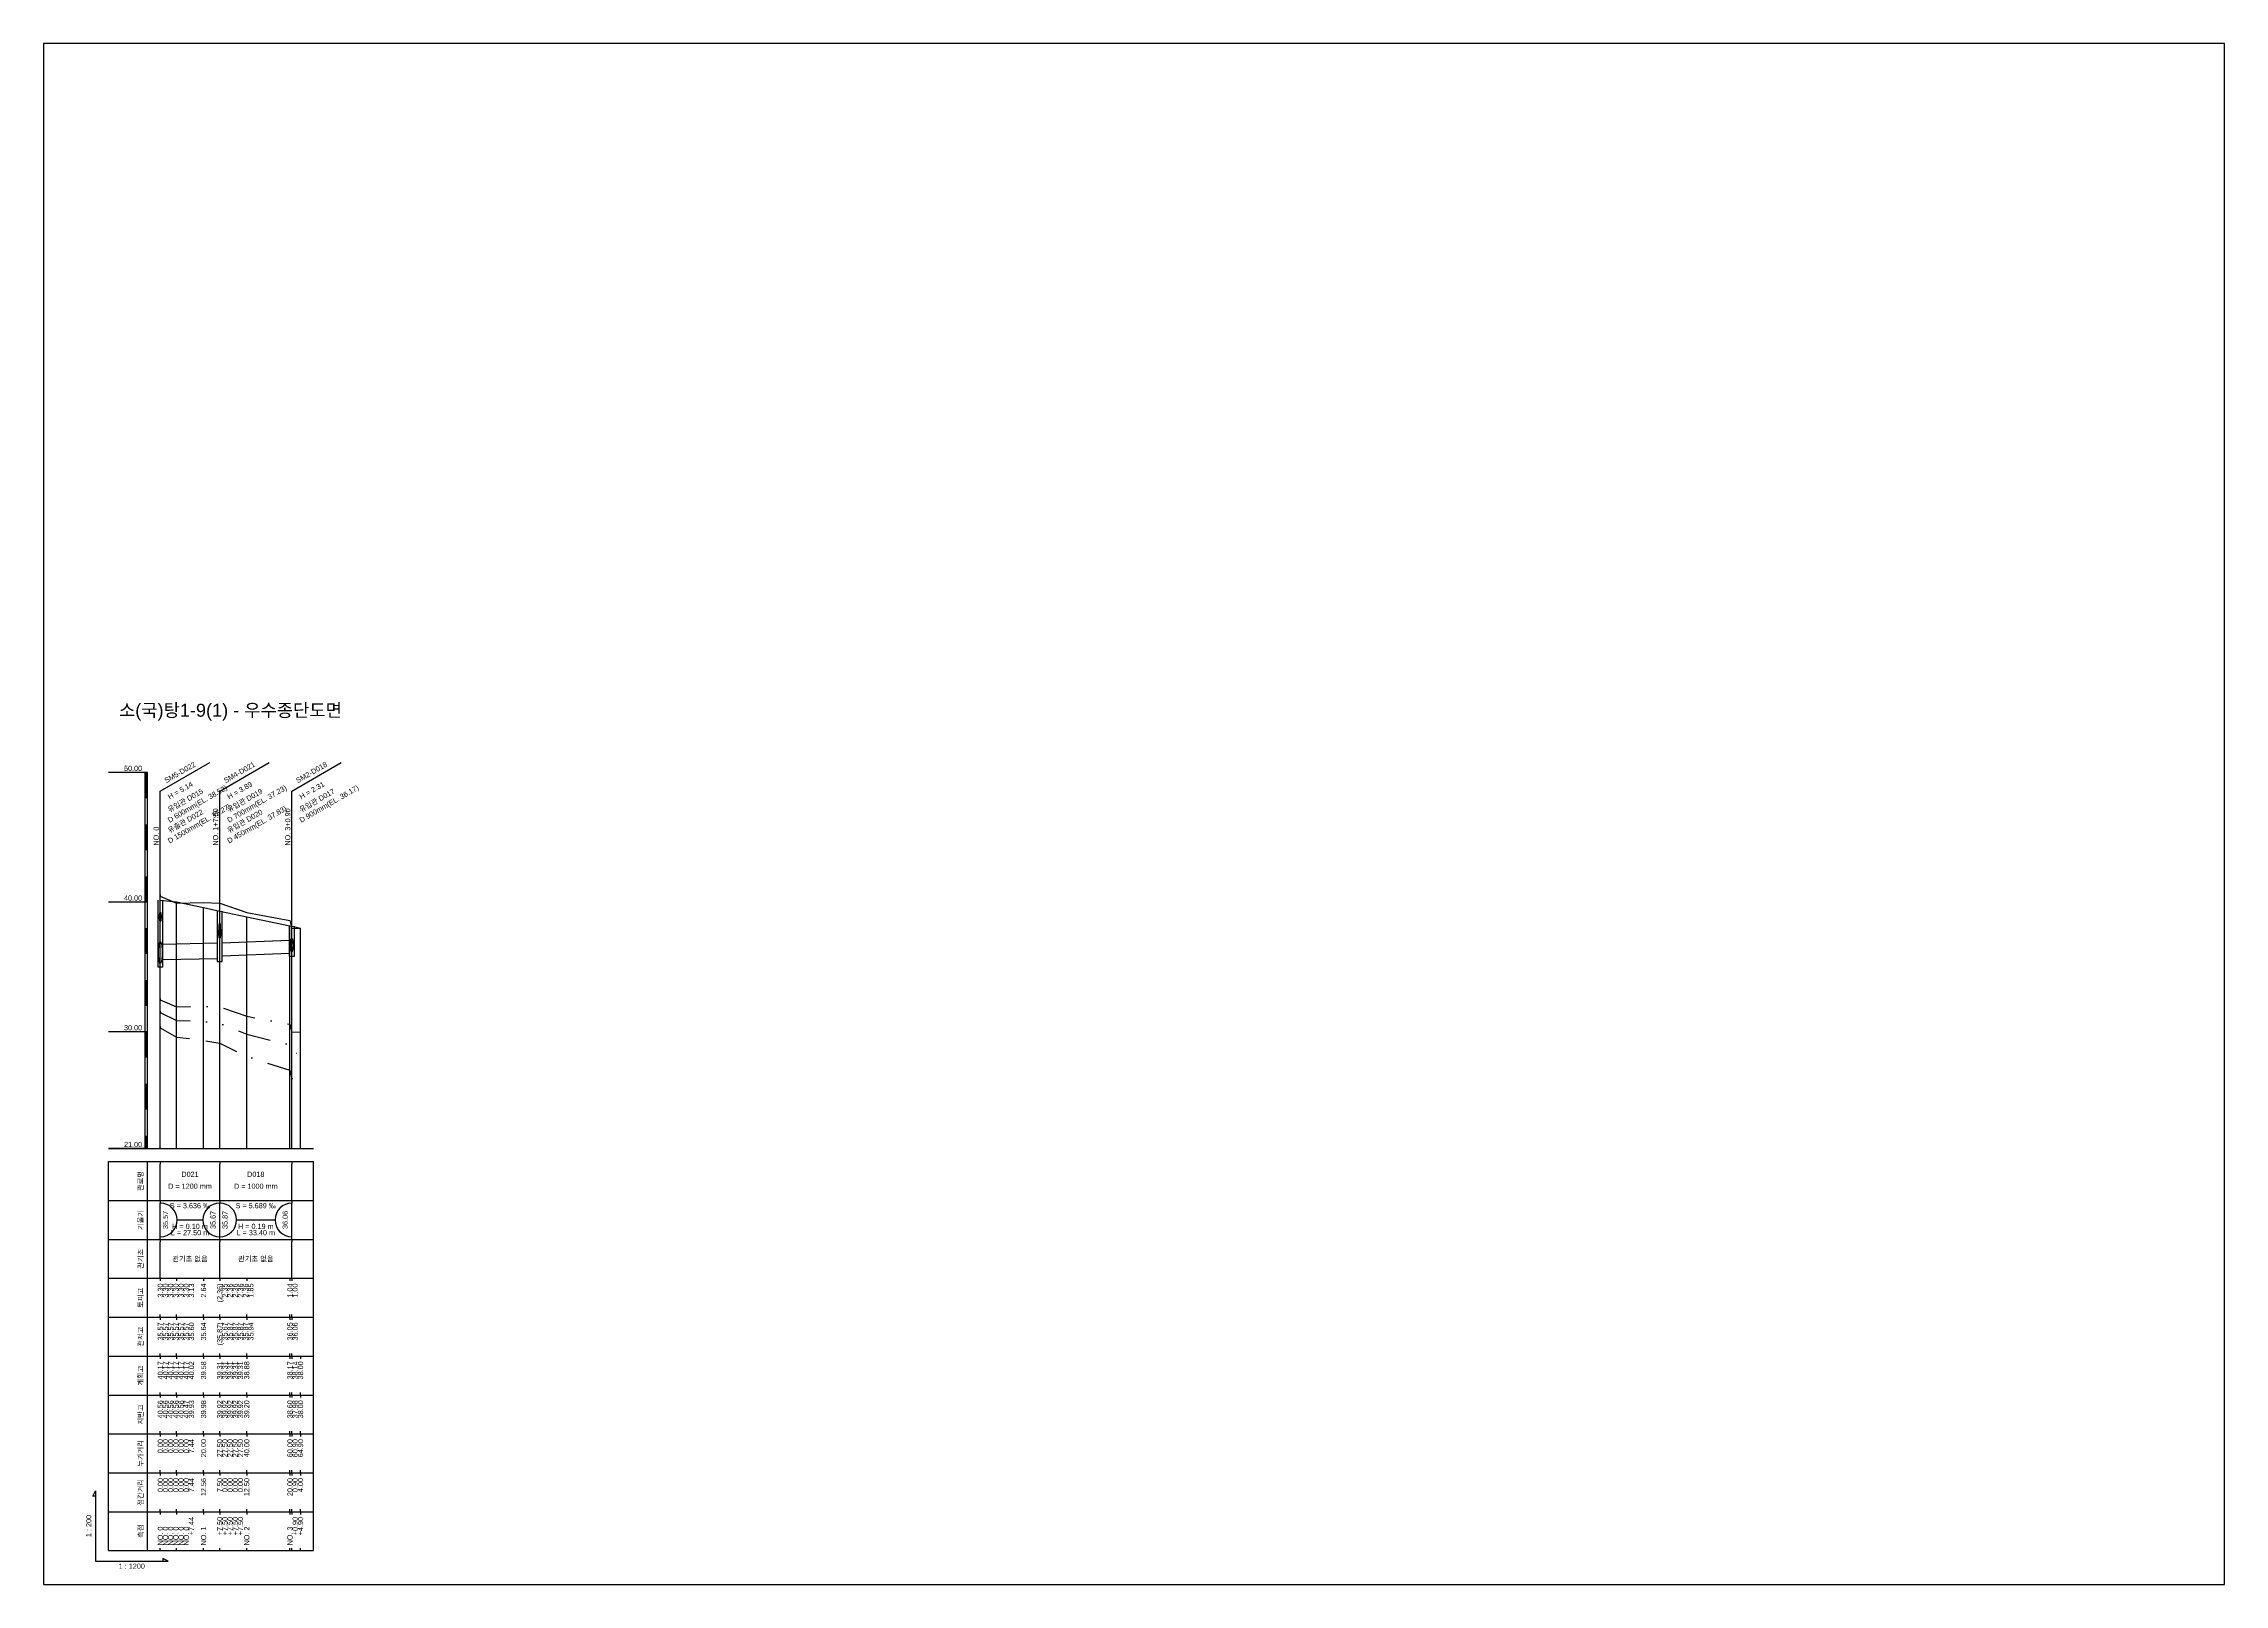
# Model space of a CAD drawing. Header units: millimetres. Extents: x -7351 to 135086, y 1419 to 5643.
# Drawn here: x 50624 to 51465, y 1419 to 2013 of the extents above; entities that cross this region are included whole.
import ezdxf
from ezdxf.enums import TextEntityAlignment as Align

# ---------------------------------------------------------------- set-up
doc = ezdxf.new("R2010")
doc.units = ezdxf.units.MM
for name, pattern in [('BORDER', [44.45, 12.7, -6.35, 12.7, -6.35, 0, -6.35]), ('DASHDOT', [25.4, 12.7, -6.35, 0, -6.35]), ('DIVIDE', [31.75, 12.7, -6.35, 0, -6.35, 0, -6.35])]:
    doc.linetypes.add(name, pattern=pattern)
for name, color, linetype in [('KZ_종단_계획선', 1, 'Continuous'), ('KZ_종단_관로', 4, 'Continuous'), ('KZ_종단_깃발', 7, 'Continuous'), ('KZ_종단_노선명', 7, 'Continuous'), ('KZ_종단_도각', 7, 'Continuous'), ('KZ_종단_맨홀', 4, 'Continuous'), ('KZ_종단_수직선', 7, 'Continuous'), ('KZ_종단_암선1', 56, 'DASHDOT'), ('KZ_종단_암선2', 4, 'DIVIDE'), ('KZ_종단_암선3', 6, 'BORDER'), ('KZ_종단_원형관', 4, 'Continuous'), ('KZ_종단_지반선', 3, 'Continuous'), ('KZ_종단_테이블문자', 7, 'Continuous'), ('KZ_종단_테이블선', 7, 'Continuous'), ('KZ_종단_폴대', 7, 'Continuous')]:
    doc.layers.add(name, color=color, linetype=linetype)
doc.styles.get("Standard").update_dxf_attribs({"font": 'arial.ttf'})

msp = doc.modelspace()

# ---------------------------------------------------------------- linework, layer by layer
at = {"layer": 'KZ_종단_계획선'}
msp.add_lwpolyline([(50669.36, 1682.87), (50669.36, 1682.87), (50669.36, 1682.87), (50669.36, 1682.87), (50669.36, 1682.87), (50669.36, 1682.87), (50675.56, 1682.14), (50686.03, 1679.93), (50692.28, 1678.61), (50692.28, 1678.61), (50692.28, 1678.61), (50692.28, 1678.61), (50692.28, 1678.61), (50702.69, 1676.42), (50719.36, 1672.9), (50720.11, 1672.74), (50723.44, 1672.04)], dxfattribs=at)
at = {"layer": 'KZ_종단_관로'}
for p, q in [((50670.36, 1665.89), (50691.28, 1666.39)), ((50693.28, 1666.39), (50719.11, 1667.34)), ((50670.36, 1659.89), (50691.28, 1660.39)), ((50693.28, 1661.39), (50719.11, 1662.34))]:
    msp.add_line(p, q, dxfattribs=at)
at = {"layer": 'KZ_종단_깃발'}
for p, q in [((50669.36, 1724.85), (50688.41, 1735.85)), ((50692.28, 1724.85), (50711.33, 1735.85)), ((50720.11, 1724.85), (50739.16, 1735.85)), ((50669.36, 1587.04), (50669.36, 1724.85)), ((50692.28, 1587.04), (50692.28, 1724.85)), ((50720.11, 1587.04), (50720.11, 1724.85))]:
    msp.add_line(p, q, dxfattribs=at)
at = {"layer": 'KZ_종단_도각'}
msp.add_lwpolyline([(50624.36, 1419.04), (51465.36, 1419.04), (51465.36, 2013.04), (50624.36, 2013.04)], close=True, dxfattribs=at)
at = {"layer": 'KZ_종단_맨홀'}
for points in [[(50668.36, 1682.87), (50668.36, 1657.16), (50670.36, 1657.16), (50670.36, 1682.87)], [(50691.28, 1678.61), (50691.28, 1659.16), (50693.28, 1659.16), (50693.28, 1678.61)], [(50719.11, 1672.74), (50719.11, 1661.18), (50721.11, 1661.18), (50721.11, 1672.74)]]:
    msp.add_lwpolyline(points, dxfattribs=at)
at = {"layer": 'KZ_종단_수직선'}
for p, q in [((50669.36, 1587.04), (50669.36, 1682.87)), ((50669.36, 1587.04), (50669.36, 1682.87)), ((50669.36, 1587.04), (50669.36, 1682.87)), ((50669.36, 1587.04), (50669.36, 1682.87)), ((50669.36, 1587.04), (50669.36, 1682.87)), ((50669.36, 1587.04), (50669.36, 1682.87)), ((50669.36, 1587.04), (50669.36, 1682.87)), ((50669.36, 1587.04), (50669.36, 1682.87)), ((50669.36, 1587.04), (50669.36, 1682.87)), ((50669.36, 1587.04), (50669.36, 1682.87)), ((50669.36, 1587.04), (50669.36, 1682.87)), ((50675.56, 1587.04), (50675.56, 1682.14)), ((50686.03, 1587.04), (50686.03, 1679.93)), ((50692.28, 1587.04), (50692.28, 1678.61)), ((50692.28, 1587.04), (50692.28, 1678.61)), ((50692.28, 1587.04), (50692.28, 1678.61)), ((50692.28, 1587.04), (50692.28, 1678.61)), ((50692.28, 1587.04), (50692.28, 1678.61)), ((50702.69, 1587.04), (50702.69, 1676.42)), ((50719.36, 1587.04), (50719.36, 1672.9)), ((50720.11, 1587.04), (50720.11, 1672.74)), ((50723.44, 1587.04), (50723.44, 1672.04))]:
    msp.add_line(p, q, dxfattribs=at)
at = {"layer": 'KZ_종단_암선1', "flags": 128}
msp.add_lwpolyline([(50669.36, 1644.85), (50669.36, 1644.85), (50669.36, 1644.85), (50669.36, 1644.85), (50669.36, 1644.85), (50669.36, 1644.38), (50675.56, 1641.69), (50686.03, 1641.92), (50692.28, 1641.62), (50692.28, 1641.62), (50692.28, 1641.62), (50692.28, 1641.62), (50692.28, 1641.62), (50702.69, 1638.04), (50719.36, 1635.02), (50720.11, 1631.94), (50723.44, 1632.04)], dxfattribs=at)
at = {"layer": 'KZ_종단_암선2', "flags": 128}
msp.add_lwpolyline([(50669.36, 1640.02), (50669.36, 1640.02), (50669.36, 1640.02), (50669.36, 1640.02), (50669.36, 1640.02), (50669.36, 1639.55), (50675.56, 1636.47), (50686.03, 1636.04), (50692.28, 1635.34), (50692.28, 1635.34), (50692.28, 1635.34), (50692.28, 1635.34), (50692.28, 1635.34), (50702.69, 1631.1), (50719.36, 1627.03), (50720.11, 1623.9), (50723.44, 1623.79)], dxfattribs=at)
at = {"layer": 'KZ_종단_암선3', "flags": 128}
msp.add_lwpolyline([(50669.36, 1634.05), (50669.36, 1634.05), (50669.36, 1634.05), (50669.36, 1634.05), (50669.36, 1634.05), (50669.36, 1633.58), (50675.56, 1630.03), (50686.03, 1628.8), (50692.28, 1627.63), (50692.28, 1627.63), (50692.28, 1627.63), (50692.28, 1627.63), (50692.28, 1627.63), (50702.69, 1622.6), (50719.36, 1617.26), (50720.11, 1614.07), (50723.44, 1613.71)], dxfattribs=at)
at = {"layer": 'KZ_종단_원형관'}
for p, q in [((50669.07, 1676.69), (50669.09, 1676.99)), ((50669.07, 1676.39), (50669.07, 1676.69)), ((50669.07, 1676.08), (50669.07, 1676.39)), ((50669.09, 1675.79), (50669.07, 1676.08)), ((50669.09, 1676.99), (50669.11, 1677.26)), ((50669.11, 1675.51), (50669.09, 1675.79)), ((50669.11, 1677.26), (50669.14, 1677.51)), ((50669.14, 1675.26), (50669.11, 1675.51)), ((50669.14, 1677.51), (50669.17, 1677.73)), ((50669.17, 1675.05), (50669.14, 1675.26)), ((50669.17, 1677.73), (50669.21, 1677.9)), ((50669.21, 1674.87), (50669.17, 1675.05)), ((50669.21, 1677.9), (50669.26, 1678.03)), ((50669.26, 1674.74), (50669.21, 1674.87)), ((50669.26, 1678.03), (50669.31, 1678.11)), ((50669.31, 1674.67), (50669.26, 1674.74)), ((50669.31, 1678.11), (50669.36, 1678.14)), ((50669.36, 1674.64), (50669.31, 1674.67)), ((50669.36, 1678.14), (50669.41, 1678.11)), ((50669.41, 1674.67), (50669.36, 1674.64)), ((50669.41, 1678.11), (50669.46, 1678.03)), ((50669.46, 1674.74), (50669.41, 1674.67)), ((50669.46, 1678.03), (50669.51, 1677.9)), ((50669.51, 1674.87), (50669.46, 1674.74)), ((50669.51, 1677.9), (50669.55, 1677.73)), ((50669.55, 1675.05), (50669.51, 1674.87)), ((50669.55, 1677.73), (50669.58, 1677.51)), ((50669.58, 1675.26), (50669.55, 1675.05)), ((50669.58, 1677.51), (50669.61, 1677.26)), ((50669.61, 1675.51), (50669.58, 1675.26)), ((50669.61, 1677.26), (50669.63, 1676.99)), ((50669.63, 1675.79), (50669.61, 1675.51)), ((50669.63, 1676.99), (50669.65, 1676.69)), ((50669.65, 1676.08), (50669.63, 1675.79)), ((50669.65, 1676.69), (50669.65, 1676.39)), ((50669.65, 1676.39), (50669.65, 1676.08)), ((50692.14, 1673.51), (50692.17, 1673.64)), ((50692.17, 1673.64), (50692.2, 1673.74)), ((50692.2, 1673.74), (50692.24, 1673.8)), ((50692.24, 1673.8), (50692.28, 1673.82)), ((50692.28, 1673.82), (50692.32, 1673.8)), ((50692.32, 1673.8), (50692.35, 1673.74)), ((50692.35, 1673.74), (50692.39, 1673.64)), ((50692.39, 1673.64), (50692.42, 1673.51)), ((50668.75, 1664.73), (50668.82, 1665.34)), ((50668.82, 1665.34), (50668.91, 1665.86)), ((50668.91, 1665.86), (50669.01, 1666.28)), ((50669.01, 1666.28), (50669.12, 1666.59)), ((50669.12, 1666.59), (50669.24, 1666.78)), ((50669.24, 1666.78), (50669.36, 1666.85)), ((50669.36, 1666.85), (50669.48, 1666.78)), ((50669.48, 1666.78), (50669.6, 1666.59)), ((50669.6, 1666.59), (50669.71, 1666.28)), ((50669.71, 1666.28), (50669.81, 1665.86)), ((50669.81, 1665.86), (50669.9, 1665.34)), ((50669.9, 1665.34), (50669.97, 1664.73)), ((50691.94, 1670.58), (50691.96, 1670.93)), ((50691.94, 1670.23), (50691.94, 1670.58)), ((50691.94, 1669.87), (50691.94, 1670.23)), ((50691.96, 1669.53), (50691.94, 1669.87)), ((50691.96, 1670.93), (50691.98, 1671.25)), ((50691.98, 1669.21), (50691.96, 1669.53)), ((50691.98, 1671.25), (50692.02, 1671.54)), ((50692.02, 1668.92), (50691.98, 1669.21)), ((50692.02, 1671.54), (50692.06, 1671.79)), ((50692.06, 1668.67), (50692.02, 1668.92)), ((50692.06, 1672.73), (50692.07, 1672.95)), ((50692.06, 1672.5), (50692.06, 1672.73)), ((50692.06, 1672.28), (50692.06, 1672.5)), ((50692.07, 1672.05), (50692.06, 1672.28)), ((50692.06, 1671.79), (50692.11, 1672)), ((50692.11, 1668.46), (50692.06, 1668.67)), ((50692.07, 1672.95), (50692.09, 1673.16)), ((50692.09, 1671.85), (50692.07, 1672.05)), ((50692.09, 1673.16), (50692.11, 1673.35)), ((50692.11, 1671.66), (50692.09, 1671.85)), ((50692.11, 1673.35), (50692.14, 1673.51)), ((50692.11, 1672), (50692.16, 1672.15)), ((50692.14, 1671.5), (50692.11, 1671.66)), ((50692.16, 1668.31), (50692.11, 1668.46)), ((50692.17, 1671.36), (50692.14, 1671.5)), ((50692.16, 1672.15), (50692.22, 1672.24)), ((50692.22, 1668.22), (50692.16, 1668.31)), ((50692.2, 1671.27), (50692.17, 1671.36)), ((50692.24, 1671.21), (50692.2, 1671.27)), ((50692.22, 1672.24), (50692.28, 1672.27)), ((50692.28, 1668.19), (50692.22, 1668.22)), ((50692.28, 1671.19), (50692.24, 1671.21)), ((50692.28, 1672.27), (50692.34, 1672.24)), ((50692.32, 1671.21), (50692.28, 1671.19)), ((50692.34, 1668.22), (50692.28, 1668.19)), ((50692.35, 1671.27), (50692.32, 1671.21)), ((50692.34, 1672.24), (50692.39, 1672.15)), ((50692.39, 1668.31), (50692.34, 1668.22)), ((50692.39, 1671.36), (50692.35, 1671.27)), ((50692.39, 1672.15), (50692.45, 1672)), ((50692.42, 1671.5), (50692.39, 1671.36)), ((50692.45, 1668.46), (50692.39, 1668.31)), ((50692.42, 1673.51), (50692.45, 1673.35)), ((50692.45, 1671.66), (50692.42, 1671.5)), ((50692.45, 1673.35), (50692.47, 1673.16)), ((50692.45, 1672), (50692.5, 1671.79)), ((50692.47, 1671.85), (50692.45, 1671.66)), ((50692.5, 1668.67), (50692.45, 1668.46)), ((50692.47, 1673.16), (50692.48, 1672.95)), ((50692.48, 1672.05), (50692.47, 1671.85)), ((50692.48, 1672.95), (50692.49, 1672.73)), ((50692.49, 1672.28), (50692.48, 1672.05)), ((50692.49, 1672.73), (50692.5, 1672.5)), ((50692.5, 1672.5), (50692.49, 1672.28)), ((50692.5, 1671.79), (50692.54, 1671.54)), ((50692.54, 1668.92), (50692.5, 1668.67)), ((50692.54, 1671.54), (50692.57, 1671.25)), ((50692.57, 1669.21), (50692.54, 1668.92)), ((50692.57, 1671.25), (50692.6, 1670.93)), ((50692.6, 1669.53), (50692.57, 1669.21)), ((50692.6, 1670.93), (50692.61, 1670.58)), ((50692.61, 1669.87), (50692.6, 1669.53)), ((50692.61, 1670.58), (50692.62, 1670.23)), ((50692.62, 1670.23), (50692.61, 1669.87)), ((50719.67, 1665.51), (50719.68, 1665.97)), ((50719.68, 1665.06), (50719.67, 1665.51)), ((50719.68, 1665.97), (50719.7, 1666.41)), ((50719.7, 1666.41), (50719.73, 1666.83)), ((50719.73, 1666.83), (50719.77, 1667.2)), ((50719.77, 1667.2), (50719.83, 1667.52)), ((50719.83, 1667.52), (50719.89, 1667.79)), ((50719.89, 1667.79), (50719.96, 1667.98)), ((50719.96, 1667.98), (50720.03, 1668.1)), ((50720.03, 1668.1), (50720.11, 1668.14)), ((50720.11, 1668.14), (50720.19, 1668.1)), ((50720.19, 1668.1), (50720.26, 1667.98)), ((50720.26, 1667.98), (50720.33, 1667.79)), ((50720.33, 1667.79), (50720.39, 1667.52)), ((50720.39, 1667.52), (50720.45, 1667.2)), ((50720.45, 1667.2), (50720.49, 1666.83)), ((50720.49, 1666.83), (50720.52, 1666.41)), ((50720.52, 1666.41), (50720.54, 1665.97)), ((50720.54, 1665.97), (50720.55, 1665.51)), ((50720.55, 1665.51), (50720.54, 1665.06)), ((50668.65, 1662.62), (50668.67, 1663.35)), ((50668.67, 1661.88), (50668.65, 1662.62)), ((50668.67, 1663.35), (50668.7, 1664.07)), ((50668.7, 1661.17), (50668.67, 1661.88)), ((50668.7, 1664.07), (50668.75, 1664.73)), ((50668.75, 1660.5), (50668.7, 1661.17)), ((50668.82, 1659.9), (50668.75, 1660.5)), ((50668.91, 1659.38), (50668.82, 1659.9)), ((50669.01, 1658.96), (50668.91, 1659.38)), ((50669.12, 1658.64), (50669.01, 1658.96)), ((50669.24, 1658.45), (50669.12, 1658.64)), ((50669.36, 1658.39), (50669.24, 1658.45)), ((50669.48, 1658.45), (50669.36, 1658.39)), ((50669.6, 1658.64), (50669.48, 1658.45)), ((50669.71, 1658.96), (50669.6, 1658.64)), ((50669.81, 1659.38), (50669.71, 1658.96)), ((50669.9, 1659.9), (50669.81, 1659.38)), ((50669.97, 1660.5), (50669.9, 1659.9)), ((50669.97, 1664.73), (50670.02, 1664.07)), ((50670.02, 1661.17), (50669.97, 1660.5)), ((50670.02, 1664.07), (50670.05, 1663.35)), ((50670.05, 1661.88), (50670.02, 1661.17)), ((50670.05, 1663.35), (50670.06, 1662.62)), ((50670.06, 1662.62), (50670.05, 1661.88)), ((50719.7, 1664.62), (50719.68, 1665.06)), ((50719.73, 1664.2), (50719.7, 1664.62)), ((50719.77, 1663.83), (50719.73, 1664.2)), ((50719.83, 1663.5), (50719.77, 1663.83)), ((50719.89, 1663.24), (50719.83, 1663.5)), ((50719.96, 1663.05), (50719.89, 1663.24)), ((50720.03, 1662.93), (50719.96, 1663.05)), ((50720.11, 1662.89), (50720.03, 1662.93)), ((50720.19, 1662.93), (50720.11, 1662.89)), ((50720.26, 1663.05), (50720.19, 1662.93)), ((50720.33, 1663.24), (50720.26, 1663.05)), ((50720.39, 1663.5), (50720.33, 1663.24)), ((50720.45, 1663.83), (50720.39, 1663.5)), ((50720.49, 1664.2), (50720.45, 1663.83)), ((50720.52, 1664.62), (50720.49, 1664.2)), ((50720.54, 1665.06), (50720.52, 1664.62))]:
    msp.add_line(p, q, dxfattribs=at)
at = {"layer": 'KZ_종단_지반선', "flags": 128}
msp.add_lwpolyline([(50669.36, 1684.85), (50669.36, 1684.85), (50669.36, 1684.85), (50669.36, 1684.85), (50669.36, 1684.85), (50669.36, 1684.38), (50675.56, 1681.69), (50686.03, 1681.92), (50692.28, 1681.62), (50692.28, 1681.62), (50692.28, 1681.62), (50692.28, 1681.62), (50692.28, 1681.62), (50702.69, 1678.04), (50719.36, 1675.02), (50720.11, 1671.94), (50723.44, 1672.04)], dxfattribs=at)
at = {"layer": 'KZ_종단_테이블문자'}
for p, q in [((50669.36, 1582.04), (50669.36, 1581.04)), ((50692.28, 1582.04), (50692.28, 1581.04)), ((50692.28, 1582.04), (50692.28, 1581.04)), ((50720.11, 1582.04), (50720.11, 1581.04)), ((50669.36, 1568.04), (50669.36, 1581.04)), ((50692.28, 1568.04), (50692.28, 1581.04)), ((50692.28, 1568.04), (50692.28, 1581.04)), ((50720.11, 1568.04), (50720.11, 1581.04)), ((50669.36, 1567.04), (50669.36, 1568.04)), ((50669.36, 1567.04), (50669.36, 1566.04)), ((50669.36, 1553.04), (50669.36, 1566.04)), ((50692.28, 1567.04), (50692.28, 1568.04)), ((50692.28, 1567.04), (50692.28, 1568.04)), ((50692.28, 1567.04), (50692.28, 1566.04)), ((50692.28, 1567.04), (50692.28, 1566.04)), ((50692.28, 1553.04), (50692.28, 1566.04)), ((50692.28, 1553.04), (50692.28, 1566.04)), ((50720.11, 1567.04), (50720.11, 1568.04)), ((50720.11, 1567.04), (50720.11, 1566.04)), ((50720.11, 1553.04), (50720.11, 1566.04)), ((50675.78, 1559.54), (50685.86, 1559.54)), ((50698.69, 1559.54), (50713.69, 1559.54)), ((50669.36, 1552.04), (50669.36, 1553.04)), ((50669.36, 1552.04), (50669.36, 1551.04)), ((50669.36, 1538.04), (50669.36, 1551.04)), ((50692.28, 1552.04), (50692.28, 1553.04)), ((50692.28, 1552.04), (50692.28, 1553.04)), ((50692.28, 1552.04), (50692.28, 1551.04)), ((50692.28, 1552.04), (50692.28, 1551.04)), ((50692.28, 1538.04), (50692.28, 1551.04)), ((50692.28, 1538.04), (50692.28, 1551.04)), ((50720.11, 1552.04), (50720.11, 1553.04)), ((50720.11, 1552.04), (50720.11, 1551.04)), ((50720.11, 1538.04), (50720.11, 1551.04)), ((50669.36, 1537.04), (50669.36, 1538.04)), ((50692.28, 1537.04), (50692.28, 1538.04)), ((50692.28, 1537.04), (50692.28, 1538.04)), ((50720.11, 1537.04), (50720.11, 1538.04))]:
    msp.add_line(p, q, dxfattribs=at)
for centre, start, end in [((50669.36, 1559.54), 270, 90), ((50692.28, 1559.54), 90, 270), ((50692.28, 1559.54), 270, 90), ((50720.11, 1559.54), 90, 270)]:
    msp.add_arc(centre, 6.5, start, end, dxfattribs=at)
at = {"layer": 'KZ_종단_테이블선'}
for p, q in [((50649.36, 1587.04), (50728.44, 1587.04)), ((50649.36, 1567.04), (50649.36, 1582.04)), ((50649.36, 1582.04), (50728.44, 1582.04)), ((50664.36, 1567.04), (50664.36, 1582.04)), ((50728.44, 1567.04), (50728.44, 1582.04)), ((50649.36, 1552.04), (50649.36, 1567.04)), ((50649.36, 1567.04), (50728.44, 1567.04)), ((50664.36, 1552.04), (50664.36, 1567.04)), ((50728.44, 1552.04), (50728.44, 1567.04)), ((50649.36, 1537.04), (50649.36, 1552.04)), ((50649.36, 1552.04), (50728.44, 1552.04)), ((50664.36, 1537.04), (50664.36, 1552.04)), ((50728.44, 1537.04), (50728.44, 1552.04)), ((50649.36, 1522.04), (50649.36, 1537.04)), ((50649.36, 1537.04), (50728.44, 1537.04)), ((50664.36, 1522.04), (50664.36, 1537.04)), ((50669.36, 1537.04), (50669.36, 1536.04)), ((50669.36, 1537.04), (50669.36, 1536.04)), ((50669.36, 1537.04), (50669.36, 1536.04)), ((50669.36, 1537.04), (50669.36, 1536.04)), ((50669.36, 1537.04), (50669.36, 1536.04)), ((50669.36, 1537.04), (50669.36, 1536.04)), ((50675.56, 1537.04), (50675.56, 1536.04)), ((50686.03, 1537.04), (50686.03, 1536.04)), ((50692.28, 1537.04), (50692.28, 1536.04)), ((50692.28, 1537.04), (50692.28, 1536.04)), ((50692.28, 1537.04), (50692.28, 1536.04)), ((50692.28, 1537.04), (50692.28, 1536.04)), ((50692.28, 1537.04), (50692.28, 1536.04)), ((50702.69, 1537.04), (50702.69, 1536.04)), ((50719.36, 1537.04), (50719.36, 1536.04)), ((50720.11, 1537.04), (50720.11, 1536.04)), ((50728.44, 1522.04), (50728.44, 1537.04)), ((50669.36, 1522.04), (50669.36, 1523.04)), ((50669.36, 1522.04), (50669.36, 1523.04)), ((50669.36, 1522.04), (50669.36, 1523.04)), ((50669.36, 1522.04), (50669.36, 1523.04)), ((50669.36, 1522.04), (50669.36, 1523.04)), ((50669.36, 1522.04), (50669.36, 1523.04)), ((50675.56, 1522.04), (50675.56, 1523.04)), ((50686.03, 1522.04), (50686.03, 1523.04)), ((50692.28, 1522.04), (50692.28, 1523.04)), ((50692.28, 1522.04), (50692.28, 1523.04)), ((50692.28, 1522.04), (50692.28, 1523.04)), ((50692.28, 1522.04), (50692.28, 1523.04)), ((50692.28, 1522.04), (50692.28, 1523.04)), ((50702.69, 1522.04), (50702.69, 1523.04)), ((50719.36, 1522.04), (50719.36, 1523.04)), ((50720.11, 1522.04), (50720.11, 1523.04)), ((50649.36, 1507.04), (50649.36, 1522.04)), ((50649.36, 1522.04), (50728.44, 1522.04)), ((50664.36, 1507.04), (50664.36, 1522.04)), ((50669.36, 1522.04), (50669.36, 1521.04)), ((50669.36, 1522.04), (50669.36, 1521.04)), ((50669.36, 1522.04), (50669.36, 1521.04)), ((50669.36, 1522.04), (50669.36, 1521.04)), ((50669.36, 1522.04), (50669.36, 1521.04)), ((50669.36, 1522.04), (50669.36, 1521.04)), ((50675.56, 1522.04), (50675.56, 1521.04)), ((50686.03, 1522.04), (50686.03, 1521.04)), ((50692.28, 1522.04), (50692.28, 1521.04)), ((50692.28, 1522.04), (50692.28, 1521.04)), ((50692.28, 1522.04), (50692.28, 1521.04)), ((50692.28, 1522.04), (50692.28, 1521.04)), ((50692.28, 1522.04), (50692.28, 1521.04)), ((50702.69, 1522.04), (50702.69, 1521.04)), ((50719.36, 1522.04), (50719.36, 1521.04)), ((50720.11, 1522.04), (50720.11, 1521.04)), ((50728.44, 1507.04), (50728.44, 1522.04)), ((50649.36, 1492.04), (50649.36, 1507.04)), ((50649.36, 1507.04), (50728.44, 1507.04)), ((50664.36, 1492.04), (50664.36, 1507.04)), ((50669.36, 1507.04), (50669.36, 1508.04)), ((50669.36, 1507.04), (50669.36, 1508.04)), ((50669.36, 1507.04), (50669.36, 1508.04)), ((50669.36, 1507.04), (50669.36, 1508.04)), ((50669.36, 1507.04), (50669.36, 1508.04)), ((50669.36, 1507.04), (50669.36, 1508.04)), ((50669.36, 1507.04), (50669.36, 1506.04)), ((50669.36, 1507.04), (50669.36, 1506.04)), ((50669.36, 1507.04), (50669.36, 1506.04)), ((50669.36, 1507.04), (50669.36, 1506.04)), ((50669.36, 1507.04), (50669.36, 1506.04)), ((50669.36, 1507.04), (50669.36, 1506.04)), ((50675.56, 1507.04), (50675.56, 1508.04)), ((50675.56, 1507.04), (50675.56, 1506.04)), ((50686.03, 1507.04), (50686.03, 1508.04)), ((50686.03, 1507.04), (50686.03, 1506.04)), ((50692.28, 1507.04), (50692.28, 1508.04)), ((50692.28, 1507.04), (50692.28, 1508.04)), ((50692.28, 1507.04), (50692.28, 1508.04)), ((50692.28, 1507.04), (50692.28, 1508.04)), ((50692.28, 1507.04), (50692.28, 1508.04)), ((50692.28, 1507.04), (50692.28, 1506.04)), ((50692.28, 1507.04), (50692.28, 1506.04)), ((50692.28, 1507.04), (50692.28, 1506.04)), ((50692.28, 1507.04), (50692.28, 1506.04)), ((50692.28, 1507.04), (50692.28, 1506.04)), ((50702.69, 1507.04), (50702.69, 1508.04)), ((50702.69, 1507.04), (50702.69, 1506.04)), ((50719.36, 1507.04), (50719.36, 1508.04)), ((50719.36, 1507.04), (50719.36, 1506.04)), ((50720.11, 1507.04), (50720.11, 1508.04)), ((50720.11, 1507.04), (50720.11, 1506.04)), ((50723.44, 1507.04), (50723.44, 1506.04)), ((50728.44, 1492.04), (50728.44, 1507.04)), ((50649.36, 1477.04), (50649.36, 1492.04)), ((50649.36, 1492.04), (50728.44, 1492.04)), ((50664.36, 1477.04), (50664.36, 1492.04)), ((50669.36, 1492.04), (50669.36, 1493.04)), ((50669.36, 1492.04), (50669.36, 1493.04)), ((50669.36, 1492.04), (50669.36, 1493.04)), ((50669.36, 1492.04), (50669.36, 1493.04)), ((50669.36, 1492.04), (50669.36, 1493.04)), ((50669.36, 1492.04), (50669.36, 1493.04)), ((50669.36, 1492.04), (50669.36, 1491.04)), ((50669.36, 1492.04), (50669.36, 1491.04)), ((50669.36, 1492.04), (50669.36, 1491.04)), ((50669.36, 1492.04), (50669.36, 1491.04)), ((50669.36, 1492.04), (50669.36, 1491.04)), ((50669.36, 1492.04), (50669.36, 1491.04)), ((50675.56, 1492.04), (50675.56, 1493.04)), ((50675.56, 1492.04), (50675.56, 1491.04)), ((50686.03, 1492.04), (50686.03, 1493.04)), ((50686.03, 1492.04), (50686.03, 1491.04)), ((50692.28, 1492.04), (50692.28, 1493.04)), ((50692.28, 1492.04), (50692.28, 1493.04)), ((50692.28, 1492.04), (50692.28, 1493.04)), ((50692.28, 1492.04), (50692.28, 1493.04)), ((50692.28, 1492.04), (50692.28, 1493.04)), ((50692.28, 1492.04), (50692.28, 1491.04)), ((50692.28, 1492.04), (50692.28, 1491.04)), ((50692.28, 1492.04), (50692.28, 1491.04)), ((50692.28, 1492.04), (50692.28, 1491.04)), ((50692.28, 1492.04), (50692.28, 1491.04)), ((50702.69, 1492.04), (50702.69, 1493.04)), ((50702.69, 1492.04), (50702.69, 1491.04)), ((50719.36, 1492.04), (50719.36, 1493.04)), ((50719.36, 1492.04), (50719.36, 1491.04)), ((50720.11, 1492.04), (50720.11, 1493.04)), ((50720.11, 1492.04), (50720.11, 1491.04)), ((50723.44, 1492.04), (50723.44, 1493.04)), ((50723.44, 1492.04), (50723.44, 1491.04)), ((50728.44, 1477.04), (50728.44, 1492.04)), ((50649.36, 1462.04), (50649.36, 1477.04)), ((50649.36, 1477.04), (50728.44, 1477.04)), ((50664.36, 1462.04), (50664.36, 1477.04)), ((50669.36, 1477.04), (50669.36, 1478.04)), ((50669.36, 1477.04), (50669.36, 1478.04)), ((50669.36, 1477.04), (50669.36, 1478.04)), ((50669.36, 1477.04), (50669.36, 1478.04)), ((50669.36, 1477.04), (50669.36, 1478.04)), ((50669.36, 1477.04), (50669.36, 1478.04)), ((50669.36, 1477.04), (50669.36, 1476.04)), ((50669.36, 1477.04), (50669.36, 1476.04)), ((50669.36, 1477.04), (50669.36, 1476.04)), ((50669.36, 1477.04), (50669.36, 1476.04)), ((50669.36, 1477.04), (50669.36, 1476.04)), ((50669.36, 1477.04), (50669.36, 1476.04)), ((50675.56, 1477.04), (50675.56, 1478.04)), ((50675.56, 1477.04), (50675.56, 1476.04)), ((50686.03, 1477.04), (50686.03, 1478.04)), ((50686.03, 1477.04), (50686.03, 1476.04)), ((50692.28, 1477.04), (50692.28, 1478.04)), ((50692.28, 1477.04), (50692.28, 1478.04)), ((50692.28, 1477.04), (50692.28, 1478.04)), ((50692.28, 1477.04), (50692.28, 1478.04)), ((50692.28, 1477.04), (50692.28, 1478.04)), ((50692.28, 1477.04), (50692.28, 1476.04)), ((50692.28, 1477.04), (50692.28, 1476.04)), ((50692.28, 1477.04), (50692.28, 1476.04)), ((50692.28, 1477.04), (50692.28, 1476.04)), ((50692.28, 1477.04), (50692.28, 1476.04)), ((50702.69, 1477.04), (50702.69, 1478.04)), ((50702.69, 1477.04), (50702.69, 1476.04)), ((50719.36, 1477.04), (50719.36, 1478.04)), ((50719.36, 1477.04), (50719.36, 1476.04)), ((50720.11, 1477.04), (50720.11, 1478.04)), ((50720.11, 1477.04), (50720.11, 1476.04)), ((50723.44, 1477.04), (50723.44, 1478.04)), ((50723.44, 1477.04), (50723.44, 1476.04)), ((50728.44, 1462.04), (50728.44, 1477.04)), ((50649.36, 1447.04), (50649.36, 1462.04)), ((50649.36, 1462.04), (50728.44, 1462.04)), ((50664.36, 1447.04), (50664.36, 1462.04)), ((50669.36, 1462.04), (50669.36, 1463.04)), ((50669.36, 1462.04), (50669.36, 1463.04)), ((50669.36, 1462.04), (50669.36, 1463.04)), ((50669.36, 1462.04), (50669.36, 1463.04)), ((50669.36, 1462.04), (50669.36, 1463.04)), ((50669.36, 1462.04), (50669.36, 1463.04)), ((50669.36, 1462.04), (50669.36, 1461.04)), ((50669.36, 1462.04), (50669.36, 1461.04)), ((50669.36, 1462.04), (50669.36, 1461.04)), ((50669.36, 1462.04), (50669.36, 1461.04)), ((50669.36, 1462.04), (50669.36, 1461.04)), ((50669.36, 1462.04), (50669.36, 1461.04)), ((50675.56, 1462.04), (50675.56, 1463.04)), ((50675.56, 1462.04), (50675.56, 1461.04)), ((50686.03, 1462.04), (50686.03, 1463.04)), ((50686.03, 1462.04), (50686.03, 1461.04)), ((50692.28, 1462.04), (50692.28, 1463.04)), ((50692.28, 1462.04), (50692.28, 1463.04)), ((50692.28, 1462.04), (50692.28, 1463.04)), ((50692.28, 1462.04), (50692.28, 1463.04)), ((50692.28, 1462.04), (50692.28, 1463.04)), ((50692.28, 1462.04), (50692.28, 1461.04)), ((50692.28, 1462.04), (50692.28, 1461.04)), ((50692.28, 1462.04), (50692.28, 1461.04)), ((50692.28, 1462.04), (50692.28, 1461.04)), ((50692.28, 1462.04), (50692.28, 1461.04)), ((50702.69, 1462.04), (50702.69, 1463.04)), ((50702.69, 1462.04), (50702.69, 1461.04)), ((50719.36, 1462.04), (50719.36, 1463.04)), ((50719.36, 1462.04), (50719.36, 1461.04)), ((50720.11, 1462.04), (50720.11, 1463.04)), ((50720.11, 1462.04), (50720.11, 1461.04)), ((50723.44, 1462.04), (50723.44, 1463.04)), ((50723.44, 1462.04), (50723.44, 1461.04)), ((50728.44, 1447.04), (50728.44, 1462.04)), ((50649.36, 1432.04), (50649.36, 1447.04)), ((50649.36, 1447.04), (50728.44, 1447.04)), ((50664.36, 1432.04), (50664.36, 1447.04)), ((50669.36, 1447.04), (50669.36, 1448.04)), ((50669.36, 1447.04), (50669.36, 1448.04)), ((50669.36, 1447.04), (50669.36, 1448.04)), ((50669.36, 1447.04), (50669.36, 1448.04)), ((50669.36, 1447.04), (50669.36, 1448.04)), ((50669.36, 1447.04), (50669.36, 1448.04)), ((50669.36, 1447.04), (50669.36, 1446.04)), ((50669.36, 1447.04), (50669.36, 1446.04)), ((50669.36, 1447.04), (50669.36, 1446.04)), ((50669.36, 1447.04), (50669.36, 1446.04)), ((50669.36, 1447.04), (50669.36, 1446.04)), ((50669.36, 1447.04), (50669.36, 1446.04)), ((50675.56, 1447.04), (50675.56, 1448.04)), ((50675.56, 1447.04), (50675.56, 1446.04)), ((50686.03, 1447.04), (50686.03, 1448.04)), ((50686.03, 1447.04), (50686.03, 1446.04)), ((50692.28, 1447.04), (50692.28, 1448.04)), ((50692.28, 1447.04), (50692.28, 1448.04)), ((50692.28, 1447.04), (50692.28, 1448.04)), ((50692.28, 1447.04), (50692.28, 1448.04)), ((50692.28, 1447.04), (50692.28, 1448.04)), ((50692.28, 1447.04), (50692.28, 1446.04)), ((50692.28, 1447.04), (50692.28, 1446.04)), ((50692.28, 1447.04), (50692.28, 1446.04)), ((50692.28, 1447.04), (50692.28, 1446.04)), ((50692.28, 1447.04), (50692.28, 1446.04)), ((50702.69, 1447.04), (50702.69, 1448.04)), ((50702.69, 1447.04), (50702.69, 1446.04)), ((50719.36, 1447.04), (50719.36, 1448.04)), ((50719.36, 1447.04), (50719.36, 1446.04)), ((50720.11, 1447.04), (50720.11, 1448.04)), ((50720.11, 1447.04), (50720.11, 1446.04)), ((50723.44, 1447.04), (50723.44, 1448.04)), ((50723.44, 1447.04), (50723.44, 1446.04)), ((50728.44, 1432.04), (50728.44, 1447.04)), ((50649.36, 1432.04), (50728.44, 1432.04)), ((50669.36, 1432.04), (50669.36, 1433.04)), ((50669.36, 1432.04), (50669.36, 1433.04)), ((50669.36, 1432.04), (50669.36, 1433.04)), ((50669.36, 1432.04), (50669.36, 1433.04)), ((50669.36, 1432.04), (50669.36, 1433.04)), ((50669.36, 1432.04), (50669.36, 1433.04)), ((50675.56, 1432.04), (50675.56, 1433.04)), ((50686.03, 1432.04), (50686.03, 1433.04)), ((50692.28, 1432.04), (50692.28, 1433.04)), ((50692.28, 1432.04), (50692.28, 1433.04)), ((50692.28, 1432.04), (50692.28, 1433.04)), ((50692.28, 1432.04), (50692.28, 1433.04)), ((50692.28, 1432.04), (50692.28, 1433.04)), ((50702.69, 1432.04), (50702.69, 1433.04)), ((50719.36, 1432.04), (50719.36, 1433.04)), ((50720.11, 1432.04), (50720.11, 1433.04)), ((50723.44, 1432.04), (50723.44, 1433.04))]:
    msp.add_line(p, q, dxfattribs=at)
msp.add_lwpolyline([(50644.36, 1453.04), (50643.36, 1453.04), (50644.36, 1455.04), (50644.36, 1428.04), (50672.36, 1428.04), (50670.36, 1429.04), (50670.36, 1428.04)], dxfattribs=at)
at = {"layer": 'KZ_종단_폴대'}
for p, q in [((50664.36, 1732.04), (50649.36, 1732.04)), ((50664.36, 1682.04), (50649.36, 1682.04)), ((50664.36, 1632.04), (50649.36, 1632.04)), ((50664.36, 1587.04), (50649.36, 1587.04))]:
    msp.add_line(p, q, dxfattribs=at)
for points in [[(50663.86, 1722.04, 1, 1, 0), (50663.86, 1732.04, 1, 1, 0)], [(50663.86, 1702.04, 1, 1, 0), (50663.86, 1712.04, 1, 1, 0)], [(50663.86, 1682.04, 1, 1, 0), (50663.86, 1692.04, 1, 1, 0)], [(50663.86, 1662.04, 1, 1, 0), (50663.86, 1672.04, 1, 1, 0)], [(50663.86, 1642.04, 1, 1, 0), (50663.86, 1652.04, 1, 1, 0)], [(50663.86, 1622.04, 1, 1, 0), (50663.86, 1632.04, 1, 1, 0)], [(50663.86, 1602.04, 1, 1, 0), (50663.86, 1612.04, 1, 1, 0)], [(50663.86, 1587.04, 1, 1, 0), (50663.86, 1592.04, 1, 1, 0)]]:
    msp.add_lwpolyline(points, format="xyseb", dxfattribs=at)
msp.add_lwpolyline([(50664.36, 1587.04), (50664.36, 1732.04), (50663.36, 1732.04), (50663.36, 1587.04), (50664.36, 1587.04)], dxfattribs=at)

# ---------------------------------------------------------------- texts
at = {"layer": 'KZ_종단_깃발'}
for s, rotation, p in [('SM5-D022', 30, (50671.96, 1727.35)), ('SM4-D021', 30, (50694.88, 1727.35)), ('SM2-D018', 30, (50722.71, 1727.35)), ('NO. 1+7.50', 90, (50692.28, 1703.85)), ('NO. 3+0.90', 90, (50720.11, 1703.85)), ('NO. 0', 90, (50669.36, 1703.85))]:
    msp.add_text(s, height=2, rotation=rotation, dxfattribs=at).set_placement(p, align=Align.BOTTOM_LEFT)
for s, p in [('H = 5.14', (50671.96, 1723.35)), ('D 600mm(EL. 38.52)', (50671.96, 1714.35)), ('유입관 D015', (50671.96, 1718.35)), ('H = 3.89', (50694.88, 1723.35)), ('D 700mm(EL. 37.23)', (50694.88, 1714.35)), ('유입관 D019', (50694.88, 1718.35)), ('H = 2.31', (50722.71, 1723.35)), ('D 900mm(EL. 36.17)', (50722.71, 1714.35)), ('유입관 D017', (50722.71, 1718.35)), ('D 1500mm(EL. 35.27)', (50671.96, 1706.35)), ('유출관 D022', (50671.96, 1710.35)), ('D 450mm(EL. 37.83)', (50694.88, 1706.35)), ('유입관 D020', (50694.88, 1710.35))]:
    msp.add_text(s, height=2, rotation=30, dxfattribs=at).set_placement(p, align=Align.TOP_LEFT)
at = {"layer": 'KZ_종단_노선명'}
msp.add_text('소(국)탕1-9(1) - 우수종단도면', height=5, dxfattribs=at).set_placement((50696.4, 1752.04), align=Align.BOTTOM_CENTER)
at = {"layer": 'KZ_종단_테이블문자'}
for s, p in [('D = 1200 mm', (50680.82, 1573.54)), ('D = 1000 mm', (50706.19, 1573.54)), ('S = 3.636 ‰', (50680.82, 1566.04)), ('S = 5.689 ‰', (50706.19, 1566.04))]:
    msp.add_text(s, height=2, dxfattribs=at).set_placement(p, align=Align.TOP_CENTER)
for s, p in [('D021', (50680.82, 1575.54)), ('D018', (50706.19, 1575.54)), ('H = 0.10 m', (50680.82, 1555.44)), ('H = 0.19 m', (50706.19, 1555.44)), ('L = 27.50 m', (50680.82, 1553.04)), ('L = 33.40 m', (50706.19, 1553.04))]:
    msp.add_text(s, height=2, dxfattribs=at).set_placement(p, align=Align.BOTTOM_CENTER)
for s, p in [('35.57', (50670.36, 1559.54)), ('35.87', (50693.28, 1559.54))]:
    msp.add_text(s, height=2, rotation=90, dxfattribs=at).set_placement(p, align=Align.TOP_CENTER)
for s, p in [('35.67', (50691.28, 1559.54)), ('36.06', (50719.11, 1559.54))]:
    msp.add_text(s, height=2, rotation=90, dxfattribs=at).set_placement(p, align=Align.BOTTOM_CENTER)
for p in [(50680.82, 1544.54), (50706.19, 1544.54)]:
    msp.add_text('관기초 없음', height=2, dxfattribs=at).set_placement(p, align=Align.MIDDLE_CENTER)
for s, p in [('3.30', (50669.36, 1535.04)), ('3.30', (50671.36, 1535.04)), ('3.30', (50673.36, 1535.04)), ('3.30', (50675.36, 1535.04)), ('3.30', (50677.36, 1535.04)), ('3.30', (50679.36, 1535.04)), ('3.13', (50681.36, 1535.04)), ('2.64', (50686.03, 1535.04)), ('(2.36)', (50692.28, 1535.04)), ('2.35', (50694.28, 1535.04)), ('2.36', (50696.28, 1535.04)), ('2.36', (50698.28, 1535.04)), ('2.36', (50700.28, 1535.04)), ('2.36', (50702.28, 1535.04)), ('1.85', (50704.28, 1535.04)), ('1.04', (50719.36, 1535.04)), ('1.00', (50721.36, 1535.04)), ('35.57', (50669.36, 1520.04)), ('35.57', (50671.36, 1520.04)), ('35.57', (50673.36, 1520.04)), ('35.57', (50675.36, 1520.04)), ('35.57', (50677.36, 1520.04)), ('35.57', (50679.36, 1520.04)), ('35.60', (50681.36, 1520.04)), ('35.64', (50686.03, 1520.04)), ('(35.87)', (50692.28, 1520.04)), ('35.67', (50694.28, 1520.04)), ('35.87', (50696.28, 1520.04)), ('35.87', (50698.28, 1520.04)), ('35.87', (50700.28, 1520.04)), ('35.87', (50702.28, 1520.04)), ('35.94', (50704.28, 1520.04)), ('36.05', (50719.36, 1520.04)), ('36.06', (50721.36, 1520.04)), ('40.17', (50669.36, 1505.04)), ('40.17', (50671.36, 1505.04)), ('40.17', (50673.36, 1505.04)), ('40.17', (50675.36, 1505.04)), ('40.17', (50677.36, 1505.04)), ('40.17', (50679.36, 1505.04)), ('40.02', (50681.36, 1505.04)), ('39.58', (50686.03, 1505.04)), ('39.31', (50692.28, 1505.04)), ('39.31', (50694.28, 1505.04)), ('39.31', (50696.28, 1505.04)), ('39.31', (50698.28, 1505.04)), ('39.31', (50700.28, 1505.04)), ('38.88', (50702.69, 1505.04)), ('38.17', (50719.36, 1505.04)), ('38.14', (50721.36, 1505.04)), ('38.00', (50723.44, 1505.04)), ('40.56', (50669.36, 1490.04)), ('40.56', (50671.36, 1490.04)), ('40.56', (50673.36, 1490.04)), ('40.56', (50675.36, 1490.04)), ('40.56', (50677.36, 1490.04)), ('40.47', (50679.36, 1490.04)), ('39.93', (50681.36, 1490.04)), ('39.98', (50686.03, 1490.04)), ('39.92', (50692.28, 1490.04)), ('39.92', (50694.28, 1490.04)), ('39.92', (50696.28, 1490.04)), ('39.92', (50698.28, 1490.04)), ('39.92', (50700.28, 1490.04)), ('39.20', (50702.69, 1490.04)), ('38.60', (50719.36, 1490.04)), ('37.98', (50721.36, 1490.04)), ('38.00', (50723.44, 1490.04)), ('0.00', (50669.36, 1475.04)), ('0.00', (50671.36, 1475.04)), ('0.00', (50673.36, 1475.04)), ('0.00', (50675.36, 1475.04)), ('0.00', (50677.36, 1475.04)), ('0.00', (50679.36, 1475.04)), ('7.44', (50681.36, 1475.04)), ('20.00', (50686.03, 1475.04)), ('27.50', (50692.28, 1475.04)), ('27.50', (50694.28, 1475.04)), ('27.50', (50696.28, 1475.04)), ('27.50', (50698.28, 1475.04)), ('27.50', (50700.28, 1475.04)), ('40.00', (50702.69, 1475.04)), ('60.00', (50719.36, 1475.04)), ('60.90', (50721.36, 1475.04)), ('64.90', (50723.44, 1475.04)), ('0.00', (50669.36, 1460.04)), ('0.00', (50671.36, 1460.04)), ('0.00', (50673.36, 1460.04)), ('0.00', (50675.36, 1460.04)), ('0.00', (50677.36, 1460.04)), ('0.00', (50679.36, 1460.04)), ('7.44', (50681.36, 1460.04)), ('12.56', (50686.03, 1460.04)), ('7.50', (50692.28, 1460.04)), ('0.00', (50694.28, 1460.04)), ('0.00', (50696.28, 1460.04)), ('0.00', (50698.28, 1460.04)), ('0.00', (50700.28, 1460.04)), ('12.50', (50702.69, 1460.04)), ('20.00', (50719.36, 1460.04)), ('0.90', (50721.36, 1460.04)), ('4.00', (50723.44, 1460.04)), ('+7.44', (50681.36, 1445.04)), ('+7.50', (50692.28, 1445.04)), ('+7.50', (50694.28, 1445.04)), ('+7.50', (50696.28, 1445.04)), ('+7.50', (50698.28, 1445.04)), ('+7.50', (50700.28, 1445.04)), ('+0.90', (50721.36, 1445.04)), ('+4.90', (50723.44, 1445.04))]:
    msp.add_text(s, height=2, rotation=90, dxfattribs=at).set_placement(p, align=Align.MIDDLE_RIGHT)
for s, p in [('NO. 0', (50669.36, 1434.04)), ('NO. 0', (50671.36, 1434.04)), ('NO. 0', (50673.36, 1434.04)), ('NO. 0', (50675.36, 1434.04)), ('NO. 0', (50677.36, 1434.04)), ('NO. 0', (50679.36, 1434.04)), ('NO. 1', (50686.03, 1434.04)), ('NO. 2', (50702.69, 1434.04)), ('NO. 3', (50719.36, 1434.04))]:
    msp.add_text(s, height=2, rotation=90, dxfattribs=at).set_placement(p, align=Align.MIDDLE_LEFT)
at = {"layer": 'KZ_종단_테이블선'}
for s, p in [('관로명', (50663.36, 1574.54)), ('기울기', (50663.36, 1559.54)), ('관기초', (50663.36, 1544.54)), ('토피고', (50663.36, 1529.54)), ('관저고', (50663.36, 1514.54)), ('계획고', (50663.36, 1499.54)), ('지반고', (50663.36, 1484.54)), ('누가거리', (50663.36, 1469.54)), ('점간거리', (50663.36, 1454.54)), ('1 : 200', (50643.36, 1441.54)), ('측점', (50663.36, 1439.54))]:
    msp.add_text(s, height=2, rotation=90, dxfattribs=at).set_placement(p, align=Align.BOTTOM_CENTER)
msp.add_text('1 : 1200', height=2, dxfattribs=at).set_placement((50658.36, 1427.04), align=Align.TOP_CENTER)
at = {"layer": 'KZ_종단_폴대'}
for s, p in [('50.00', (50662.36, 1732.04)), ('40.00', (50662.36, 1682.04)), ('30.00', (50662.36, 1632.04)), ('21.00', (50662.36, 1587.04))]:
    msp.add_text(s, height=2, dxfattribs=at).set_placement(p, align=Align.BOTTOM_RIGHT)

doc.saveas('drawing.dxf')
